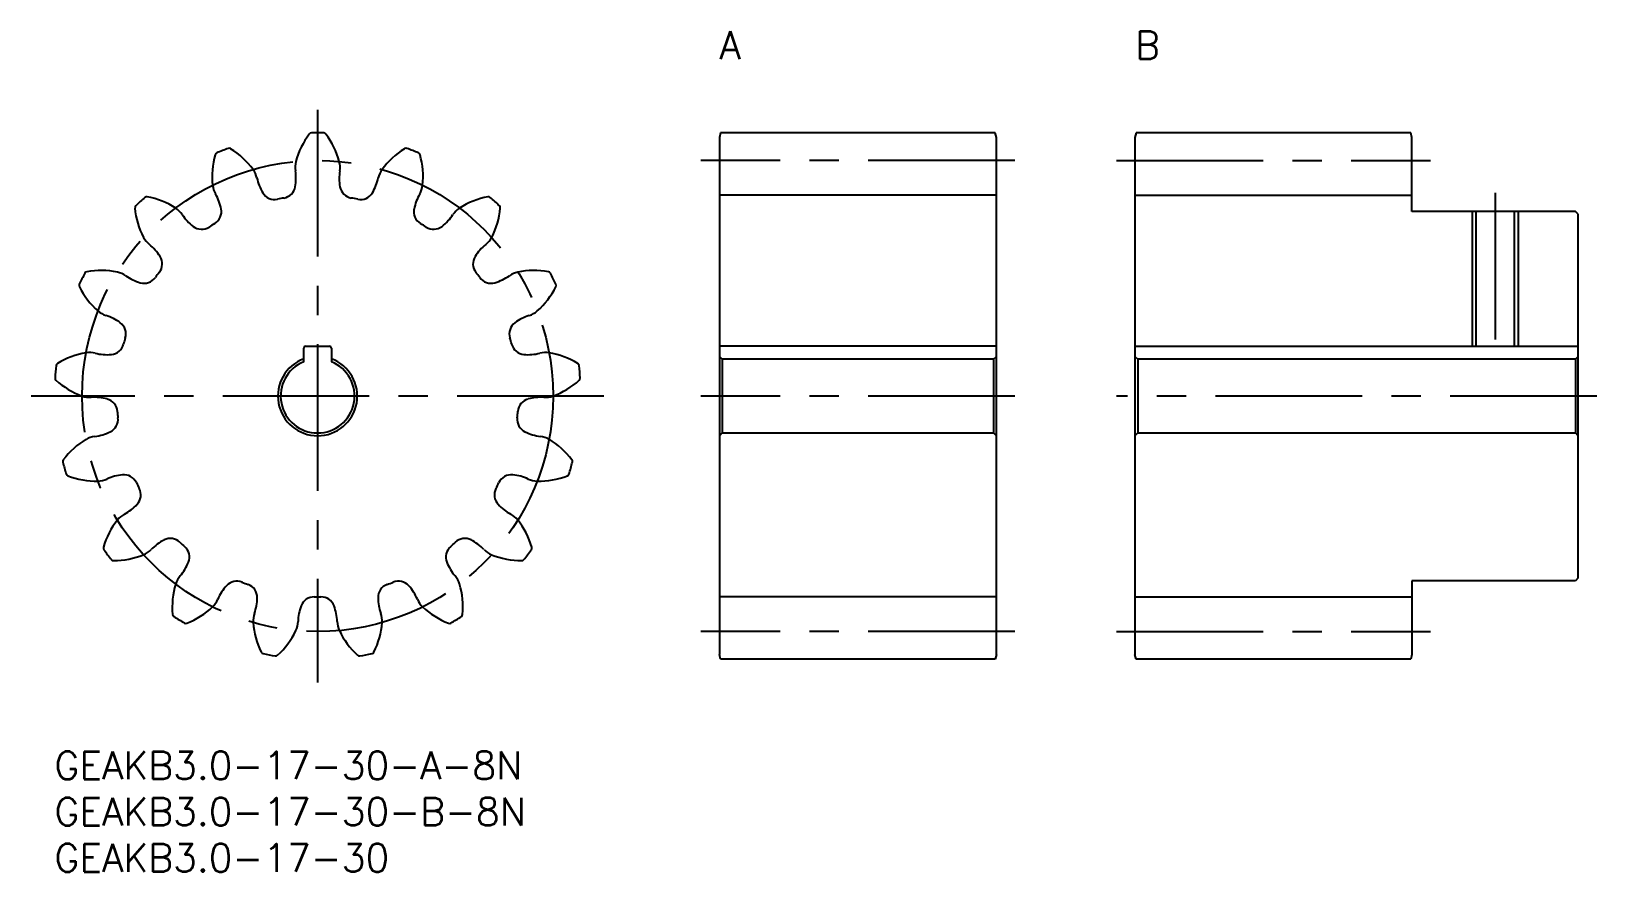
# Model space of a CAD drawing. Extents: x -3 to 167, y -13 to 78.
import ezdxf

# ---------------------------------------------------------------- set-up
doc = ezdxf.new("R2010")
doc.units = 0
doc.header["$LTSCALE"] = 0.5
doc.linetypes.add('CENTER', pattern=[50.8, 31.75, -6.35, 6.35, -6.35])
for name, color, linetype in [('MSM_CENTER', 1, 'CENTER'), ('MSM_CONTINUOUS', 7, 'CONTINUOUS'), ('MSM_NARROW', 5, 'CONTINUOUS'), ('MSM_PART_NUMBER', 7, 'CONTINUOUS')]:
    doc.layers.add(name, color=color, linetype=linetype)
doc.styles.get("Standard").update_dxf_attribs({"font": 'txt.shx', "height": 1, "bigfont": 'bigfont.shx'})

# ---------------------------------------------------------------- blocks, each defined once
blk = doc.blocks.new('*U2')
at = {"layer": 'MSM_PART_NUMBER'}
blk.add_text('GEAKB3.0-17-30-A-8N', height=3, dxfattribs=at).set_placement((0, -3))
blk = doc.blocks.new('*U3')
at = {"layer": 'MSM_PART_NUMBER'}
blk.add_text('GEAKB3.0-17-30-B-8N', height=3, dxfattribs=at).set_placement((0, -8))
blk = doc.blocks.new('*U5')
at = {"layer": 'MSM_PART_NUMBER'}
blk.add_text('GEAKB3.0-17-30', height=3, dxfattribs=at).set_placement((0, -13))
blk = doc.blocks.new('*U6')
at = {"layer": 'MSM_PART_NUMBER'}
blk.add_text('A', height=3, dxfattribs=at).set_placement((72, 74.99))
blk = doc.blocks.new('*U7')
at = {"layer": 'MSM_PART_NUMBER'}
blk.add_text('B', height=3, dxfattribs=at).set_placement((117, 74.99))

msp = doc.modelspace()

# ---------------------------------------------------------------- linework, layer by layer
at = {"layer": 'MSM_CENTER'}
for p, q in [((28.5, 69.5), (28.5, 7.5)), ((104, 64), (70, 64)), ((115, 64), (149, 64)), ((156, 60.5), (156, 41.9)), ((59.5, 38.5), (-2.5, 38.5)), ((104, 38.5), (70, 38.5)), ((167, 38.5), (115, 38.5)), ((104, 13), (70, 13)), ((115, 13), (149, 13))]:
    msp.add_line(p, q, dxfattribs=at)
msp.add_circle((28.5, 38.5), 25.5, dxfattribs=at)
at = {"layer": 'MSM_CONTINUOUS'}
for p, q in [((72.13, 67), (72, 66.5)), ((72, 66.5), (72, 10.5)), ((101.87, 67), (72.13, 67)), ((102, 66.5), (101.87, 67)), ((102, 10.5), (102, 66.5)), ((117.13, 67), (117, 66.5)), ((117, 66.5), (117, 10.5)), ((146.87, 67), (117.13, 67)), ((147, 66.5), (146.87, 67)), ((147, 58.5), (147, 66.5)), ((102, 60.25), (72, 60.25)), ((117, 60.25), (147, 60.25)), ((164.7, 58.5), (147, 58.5)), ((153.93, 58.5), (153.93, 43.9)), ((158.07, 58.5), (158.07, 43.9)), ((165, 58.2), (164.7, 58.5)), ((165, 18.8), (165, 58.2)), ((27, 42.21), (27, 43.7)), ((27.2, 43.9), (29.8, 43.9)), ((30, 43.7), (30, 42.21)), ((102, 43.9), (72, 43.9)), ((72, 42.8), (72.3, 42.5)), ((72.3, 42.5), (72.3, 34.5)), ((101.7, 42.5), (72.3, 42.5)), ((101.7, 42.5), (102, 42.8)), ((101.7, 42.5), (101.7, 34.5)), ((117, 43.9), (165, 43.9)), ((117, 42.8), (117.3, 42.5)), ((117.3, 42.5), (117.3, 34.5)), ((164.7, 42.5), (117.3, 42.5)), ((164.7, 42.5), (165, 42.8)), ((164.7, 42.5), (164.7, 34.5)), ((72.3, 34.5), (72, 34.2)), ((72.3, 34.5), (101.7, 34.5)), ((102, 34.2), (101.7, 34.5)), ((117.3, 34.5), (117, 34.2)), ((117.3, 34.5), (164.7, 34.5)), ((165, 34.2), (164.7, 34.5)), ((165, 18.8), (164.7, 18.5)), ((147, 18.5), (147, 10.5)), ((164.7, 18.5), (147, 18.5)), ((102, 16.75), (72, 16.75)), ((117, 16.75), (147, 16.75)), ((72.13, 10), (72, 10.5)), ((102, 10.5), (101.87, 10)), ((117.13, 10), (117, 10.5)), ((147, 10.5), (146.87, 10)), ((101.87, 10), (72.13, 10)), ((146.87, 10), (117.13, 10))]:
    msp.add_line(p, q, dxfattribs=at)
for centre, radius, start, end in [((34.37, 61.73), 8.5, 142.7905, 165.2941), ((27.84, 66.69), 0.3, 91.3452, 142.7905), ((28.5, 38.5), 28.5, 88.6548, 91.3452), ((29.16, 66.69), 0.3, 37.2095, 88.6548), ((22.63, 61.73), 8.5, 14.7059, 37.2095), ((25.58, 62.28), 8.5, 163.967, 186.4706), ((17.7, 64.55), 0.3, 112.5217, 163.967), ((28.5, 38.5), 28.5, 109.8313, 112.5217), ((18.93, 65.03), 0.3, 58.386, 109.8313), ((14.63, 58.04), 8.5, 35.8824, 58.386), ((42.37, 58.04), 8.5, 121.614, 144.1176), ((38.07, 65.03), 0.3, 70.1687, 121.6141), ((28.5, 38.5), 28.5, 67.4783, 70.1687), ((39.3, 64.55), 0.3, 16.033, 67.4783), ((31.42, 62.28), 8.5, 353.5294, 16.033), ((19.55, 61.6), 2.43, 12.1989, 35.8824), ((28.5, 63.27), 2.43, 165.2941, 188.9775), ((20.93, 62.08), 5.23, 349.8607, 8.9775), ((36.07, 62.08), 5.23, 171.0225, 190.1393), ((28.5, 63.27), 2.43, 351.0225, 14.7059), ((37.45, 61.6), 2.43, 144.1176, 167.8011), ((19.55, 61.6), 2.43, 186.4706, 210.154), ((27.04, 63.22), 5.23, 192.1989, 211.3158), ((24.6, 61.42), 1.5, 279.6488, 349.8606), ((32.4, 61.42), 1.5, 190.1394, 260.3512), ((29.96, 63.22), 5.23, 328.6842, 347.8011), ((37.45, 61.6), 2.43, 329.846, 353.5294), ((28.5, 38.5), 28.5, 131.0078, 133.6981), ((10, 59.78), 0.3, 79.5624, 131.0078), ((8.51, 51.72), 8.5, 57.0588, 79.5624), ((12.92, 57.75), 5.23, 11.0371, 30.154), ((23.85, 61.28), 1.5, 211.3158, 281.5276), ((28.5, 38.5), 21.75, 99.6488, 101.5276), ((28.5, 38.5), 21.75, 78.4724, 80.3512), ((33.15, 61.28), 1.5, 258.4724, 328.6842), ((44.08, 57.75), 5.23, 149.846, 168.9629), ((48.49, 51.72), 8.5, 100.4376, 122.9412), ((47, 59.78), 0.3, 48.9922, 100.4376), ((28.5, 38.5), 28.5, 46.3019, 48.9922), ((9.02, 58.89), 0.3, 133.6981, 185.1435), ((17.18, 59.62), 8.5, 185.1435, 207.6471), ((11.81, 56.81), 2.43, 33.3754, 57.0588), ((18.21, 61.02), 5.23, 213.3754, 232.4923), ((16.59, 58.47), 1.5, 300.8253, 11.0371), ((40.41, 58.47), 1.5, 168.9629, 239.1747), ((38.79, 61.02), 5.23, 307.5077, 326.6246), ((45.19, 56.81), 2.43, 122.9412, 146.6246), ((39.82, 59.62), 8.5, 332.3529, 354.8565), ((47.98, 58.89), 0.3, 354.8565, 46.3019), ((15.94, 58.06), 1.5, 232.4923, 302.7041), ((28.5, 38.5), 21.75, 120.8253, 122.7041), ((28.5, 38.5), 21.75, 57.2959, 59.1747), ((41.06, 58.06), 1.5, 237.2959, 307.5077), ((11.81, 56.81), 2.43, 207.6471, 231.3305), ((7.02, 50.82), 5.23, 32.2136, 51.3305), ((49.98, 50.82), 5.23, 128.6695, 147.7864), ((45.19, 56.81), 2.43, 308.6695, 332.3529), ((10.18, 52.81), 1.5, 322.0018, 32.2136), ((46.82, 52.81), 1.5, 147.7864, 217.9982), ((28.5, 38.5), 28.5, 152.1842, 154.8746), ((3.56, 51.66), 0.3, 100.7389, 152.1842), ((5.09, 43.6), 8.5, 78.2353, 100.7389), ((6.32, 49.54), 2.43, 54.5519, 78.2353), ((10.77, 55.79), 5.23, 234.5519, 253.6688), ((9.72, 52.21), 1.5, 253.6688, 323.8806), ((28.5, 38.5), 21.75, 142.0018, 143.8806), ((28.5, 38.5), 21.75, 36.1194, 37.9982), ((47.28, 52.21), 1.5, 216.1194, 286.3312), ((46.23, 55.79), 5.23, 286.3312, 305.4481), ((50.68, 49.54), 2.43, 101.7647, 125.4481), ((51.91, 43.6), 8.5, 79.2611, 101.7647), ((53.44, 51.66), 0.3, 27.8158, 79.2611), ((28.5, 38.5), 28.5, 25.1254, 27.8158), ((2.97, 50.47), 0.3, 154.8746, 206.3199), ((10.32, 54.11), 8.5, 206.3199, 228.8235), ((46.68, 54.11), 8.5, 311.1765, 333.6801), ((54.03, 50.47), 0.3, 333.6801, 25.1254), ((6.32, 49.54), 2.43, 228.8235, 252.507), ((50.68, 49.54), 2.43, 287.493, 311.1765), ((4.02, 42.23), 5.23, 53.3901, 72.507), ((6.24, 45.23), 1.5, 343.1783, 53.3901), ((50.76, 45.23), 1.5, 126.6099, 196.8217), ((52.98, 42.23), 5.23, 107.493, 126.6099), ((6.04, 44.5), 1.5, 274.8452, 345.057), ((28.5, 38.5), 21.75, 163.1783, 165.057), ((28.5, 38.5), 21.75, 14.943, 16.8217), ((50.96, 44.5), 1.5, 194.943, 265.1548), ((4.82, 34.8), 8.5, 99.4118, 121.9154), ((3.83, 40.79), 2.43, 75.7283, 99.4118), ((5.72, 48.21), 5.23, 255.7283, 274.8452), ((28.5, 38.5), 4.3, 110.4162, 69.5838), ((27.2, 43.7), 0.2, 90, 180), ((29.8, 43.7), 0.2, 0, 90), ((51.28, 48.21), 5.23, 265.1548, 284.2717), ((53.17, 40.79), 2.43, 80.5882, 104.2717), ((52.18, 34.8), 8.5, 58.0846, 80.5882), ((28.5, 38.5), 28.5, 173.3607, 176.0511), ((0.49, 41.76), 0.3, 121.9154, 173.3607), ((28.5, 38.5), 4, 112.0243, 67.9757), ((56.51, 41.76), 0.3, 6.6393, 58.0846), ((28.5, 38.5), 28.5, 3.9489, 6.6393), ((0.37, 40.44), 0.3, 176.0511, 227.4964), ((5.91, 46.49), 8.5, 227.4964, 250), ((51.09, 46.49), 8.5, 290, 312.5036), ((56.63, 40.44), 0.3, 312.5036, 3.9489), ((3.83, 40.79), 2.43, 250, 273.6834), ((4.32, 33.14), 5.23, 74.5665, 93.6834), ((5.32, 36.73), 1.5, 4.3547, 74.5665), ((51.68, 36.73), 1.5, 105.4335, 175.6453), ((52.68, 33.14), 5.23, 86.3166, 105.4335), ((53.17, 40.79), 2.43, 266.3166, 290), ((5.39, 35.98), 1.5, 296.0217, 6.2335), ((28.5, 38.5), 21.75, 184.3547, 186.2335), ((51.61, 35.98), 1.5, 173.7665, 243.9783), ((28.5, 38.5), 21.75, 353.7665, 355.6453), ((4.67, 31.72), 2.43, 96.9048, 120.5882), ((3.75, 39.33), 5.23, 276.9048, 296.0217), ((53.25, 39.33), 5.23, 243.9783, 263.0952), ((52.33, 31.72), 2.43, 59.4118, 83.0952), ((7.76, 26.5), 8.5, 120.5882, 143.0918), ((49.24, 26.5), 8.5, 36.9082, 59.4118), ((1.2, 31.42), 0.3, 143.0918, 194.5372), ((28.5, 38.5), 28.5, 194.5372, 197.2275), ((28.5, 38.5), 28.5, 342.7725, 345.4628), ((55.8, 31.42), 0.3, 345.4628, 36.9082), ((1.57, 30.15), 0.3, 197.2275, 248.6729), ((4.55, 37.79), 8.5, 248.6729, 271.1765), ((4.67, 31.72), 2.43, 271.1765, 294.8599), ((7.89, 24.77), 5.23, 95.743, 114.8599), ((7.52, 28.48), 1.5, 25.5312, 95.743), ((28.5, 38.5), 21.75, 205.5312, 207.41), ((28.5, 38.5), 21.75, 332.59, 334.4688), ((49.48, 28.48), 1.5, 84.257, 154.4688), ((49.11, 24.77), 5.23, 65.1401, 84.257), ((52.33, 31.72), 2.43, 245.1401, 268.8235), ((52.45, 37.79), 8.5, 268.8235, 291.3271), ((55.43, 30.15), 0.3, 291.3271, 342.7725), ((7.86, 27.8), 1.5, 317.1982, 27.41), ((49.14, 27.8), 1.5, 152.59, 222.8018), ((8.73, 23.57), 2.43, 118.0813, 141.7647), ((5.12, 30.33), 5.23, 298.0813, 317.1982), ((51.88, 30.33), 5.23, 222.8018, 241.9187), ((48.27, 23.57), 2.43, 38.2353, 61.9187), ((13.5, 19.82), 8.5, 141.7647, 164.2683), ((43.5, 19.82), 8.5, 15.7317, 38.2353), ((5.6, 22.04), 0.3, 164.2683, 215.7136), ((14.25, 18.25), 5.23, 116.9195, 136.0364), ((12.56, 21.58), 1.5, 46.7077, 116.9195), ((28.5, 38.5), 21.75, 226.7077, 228.5864), ((13.12, 21.06), 1.5, 338.3746, 48.5864), ((43.88, 21.06), 1.5, 131.4136, 201.6254), ((28.5, 38.5), 21.75, 311.4136, 313.2923), ((44.44, 21.58), 1.5, 63.0805, 133.2923), ((42.75, 18.25), 5.23, 43.9636, 63.0805), ((51.4, 22.04), 0.3, 324.2864, 15.7317), ((28.5, 38.5), 28.5, 215.7136, 218.404), ((6.4, 20.98), 0.3, 218.404, 269.8494), ((6.42, 29.18), 8.5, 269.8493, 292.3529), ((8.73, 23.57), 2.43, 292.3529, 316.0364), ((9.65, 22.44), 5.23, 319.2577, 338.3746), ((47.35, 22.44), 5.23, 201.6254, 220.7423), ((48.27, 23.57), 2.43, 223.9636, 247.6471), ((50.58, 29.18), 8.5, 247.6471, 270.1507), ((50.6, 20.98), 0.3, 270.1507, 321.596), ((28.5, 38.5), 28.5, 321.596, 324.2864), ((15.46, 17.44), 2.43, 139.2578, 162.9412), ((41.54, 17.44), 2.43, 17.0588, 40.7422), ((21.26, 15.66), 8.5, 162.9412, 185.4448), ((22.52, 14.47), 5.23, 138.0959, 157.2128), ((19.75, 16.96), 1.5, 67.8841, 138.0959), ((28.5, 38.5), 21.75, 247.8841, 249.7629), ((20.46, 16.69), 1.5, 359.5511, 69.7629), ((36.54, 16.69), 1.5, 110.2371, 180.4489), ((28.5, 38.5), 21.75, 290.2371, 292.1159), ((37.25, 16.96), 1.5, 41.9041, 112.1159), ((34.48, 14.47), 5.23, 22.7872, 41.9041), ((35.74, 15.66), 8.5, 354.5552, 17.0588), ((11.28, 21.84), 8.5, 291.0258, 313.5294), ((15.46, 17.44), 2.43, 313.5294, 337.2128), ((16.73, 16.71), 5.23, 340.4342, 359.5511), ((31.61, 13.93), 5.23, 159.2724, 178.3893), ((28.12, 15.25), 1.5, 89.0606, 159.2724), ((28.5, 38.5), 21.75, 269.0606, 270.9394), ((28.88, 15.25), 1.5, 20.7276, 90.9394), ((25.39, 13.93), 5.23, 1.6107, 20.7276), ((40.27, 16.71), 5.23, 180.4489, 199.5658), ((41.54, 17.44), 2.43, 202.7872, 226.4706), ((45.72, 21.84), 8.5, 226.4706, 248.9742), ((13.1, 14.88), 0.3, 185.4448, 236.8901), ((28.5, 38.5), 28.5, 236.8901, 239.5805), ((14.22, 14.18), 0.3, 239.5805, 291.0258), ((23.95, 14.15), 2.43, 160.4342, 184.1177), ((30, 14.58), 8.5, 184.1176, 206.6212), ((23.95, 14.15), 2.43, 334.7059, 358.3893), ((33.05, 14.15), 2.43, 181.6107, 205.2941), ((27, 14.58), 8.5, 333.3788, 355.8824), ((33.05, 14.15), 2.43, 355.8823, 19.5658), ((42.78, 14.18), 0.3, 248.9742, 300.4195), ((28.5, 38.5), 28.5, 300.4195, 303.1099), ((43.9, 14.88), 0.3, 303.1099, 354.5552), ((18.46, 16.74), 8.5, 312.2023, 334.7059), ((38.54, 16.74), 8.5, 205.2941, 227.7977), ((22.67, 10.91), 0.3, 206.6212, 258.0666), ((28.5, 38.5), 28.5, 258.0666, 260.7569), ((23.97, 10.67), 0.3, 260.7569, 312.2023), ((33.03, 10.67), 0.3, 227.7977, 279.2431), ((28.5, 38.5), 28.5, 279.2431, 281.9334), ((34.33, 10.91), 0.3, 281.9334, 333.3788)]:
    msp.add_arc(centre, radius, start, end, dxfattribs=at)
at = {"layer": 'MSM_NARROW'}
for p, q in [((153.5, 58.5), (153.5, 43.9)), ((158.5, 58.5), (158.5, 43.9))]:
    msp.add_line(p, q, dxfattribs=at)

# ---------------------------------------------------------------- block references
at = {"layer": 'MSM_CONTINUOUS'}
for name in ['*U6', '*U7', '*U2', '*U3', '*U5']:
    msp.add_blockref(name, (0, 0), dxfattribs=at)

doc.saveas('drawing.dxf')
